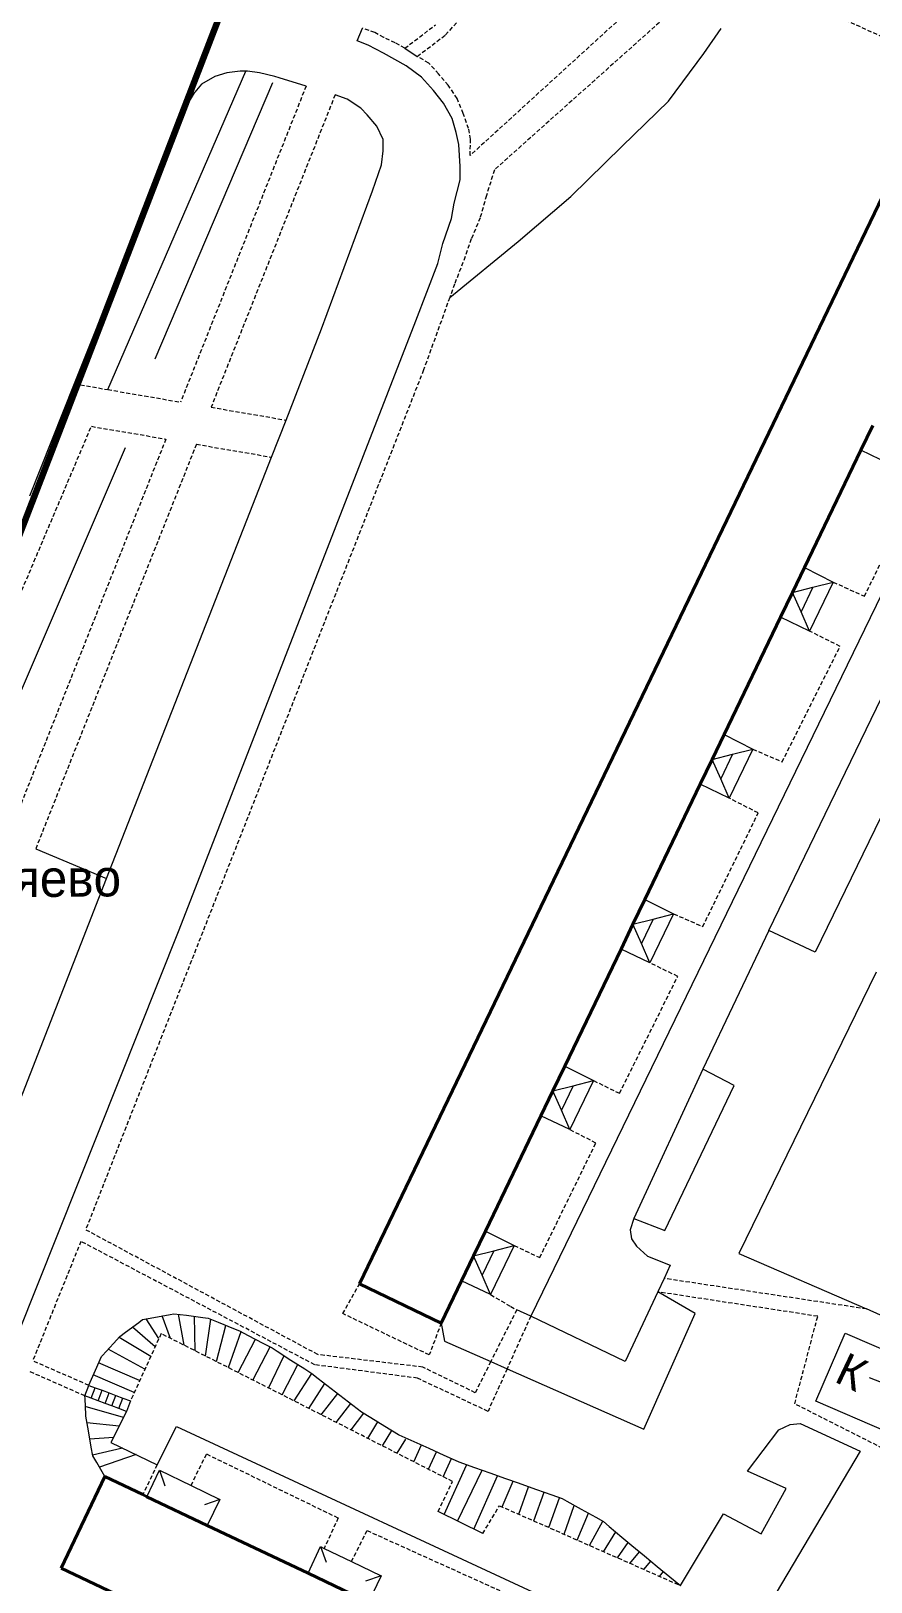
# Model space of a CAD drawing. Extents: x 1000 to 4000, y -5000 to -1000.
# Drawn here: x 1849.8 to 1952, y -2673.8 to -2485 of the extents above; entities that cross this region are included whole.
import ezdxf
from ezdxf.enums import TextEntityAlignment as Align

# ---------------------------------------------------------------- set-up
doc = ezdxf.new("R2010")
doc.units = 0
doc.header["$MEASUREMENT"] = 0
doc.linetypes.add('DASHED', pattern=[0.75, 0.5, -0.25])
for name, color, linetype in [('11', 7, 'CONTINUOUS'), ('16', 7, 'CONTINUOUS'), ('17', 7, 'CONTINUOUS'), ('24', 7, 'CONTINUOUS'), ('25', 7, 'CONTINUOUS'), ('36', 7, 'CONTINUOUS'), ('40', 7, 'CONTINUOUS'), ('5', 7, 'CONTINUOUS'), ('6', 7, 'CONTINUOUS'), ('7', 7, 'CONTINUOUS'), ('границы команд_1', 10, 'CONTINUOUS')]:
    doc.layers.add(name, color=color, linetype=linetype)
doc.styles.get("Standard").update_dxf_attribs({"font": 'txt', "height": 0.2})

msp = doc.modelspace()

# ---------------------------------------------------------------- linework, layer by layer
at = {"layer": '11', "color": 253, "linetype": 'Continuous', "lineweight": 0}
for p, q in [((1939.59, -2594.53), (1955.14, -2562.32)), ((1960.78, -2565.06), (1945.23, -2597.13)), ((1945.23, -2597.13), (1939.59, -2594.53)), ((1931.54, -2611.4), (1923.14, -2629.58)), ((1935.35, -2613.38), (1931.54, -2611.4)), ((1926.93, -2631.02), (1935.35, -2613.38)), ((1923.14, -2629.58), (1926.93, -2631.02)), ((1930.64, -2641.14), (1926.06, -2638.5)), ((1899.73, -2642.29), (1900.14, -2644.5)), ((1924.38, -2655.19), (1930.64, -2641.14)), ((1900.14, -2644.5), (1905.76, -2646.98)), ((1905.76, -2646.98), (1907.74, -2647.86)), ((1907.74, -2647.86), (1924.38, -2655.19))]:
    msp.add_line(p, q, dxfattribs=at)
at = {"layer": '16', "color": 253, "linetype": 'Continuous', "lineweight": 0}
for p, q in [((1945.3, -2651.79), (1948.89, -2643.51)), ((1948.89, -2643.51), (1957.52, -2647.25)), ((1951.79, -2648.9), (1955.25, -2650.26)), ((1953.93, -2655.53), (1945.3, -2651.79))]:
    msp.add_line(p, q, dxfattribs=at)
at = {"layer": '24', "color": 253, "linetype": 'DASHED', "lineweight": 0}
for p, q in [((1930.45, -2475.33), (1903.26, -2500.16)), ((1934.09, -2476.98), (1906.19, -2501.93)), ((1937.24, -2478.41), (1972.26, -2494.26)), ((1900.25, -2485.5), (1904.97, -2480.31)), ((1895.29, -2487.13), (1899.03, -2484.28)), ((1891.65, -2485.2), (1890.13, -2484.66)), ((1892.73, -2485.8), (1891.65, -2485.2)), ((1894.13, -2486.45), (1892.73, -2485.8)), ((1896.82, -2488.11), (1900.25, -2485.5)), ((1895.29, -2487.13), (1894.13, -2486.45)), ((1898.22, -2488.93), (1896.82, -2488.11)), ((1899.4, -2490.22), (1898.22, -2488.93)), ((1883.29, -2491.73), (1868.02, -2530.19)), ((1900.58, -2491.62), (1899.4, -2490.22)), ((1901.66, -2493.24), (1900.58, -2491.62)), ((1886.82, -2492.79), (1871.73, -2530.82)), ((1902.41, -2495.07), (1901.66, -2493.24)), ((1903.06, -2496.9), (1902.41, -2495.07)), ((1903.28, -2498.19), (1903.06, -2496.9)), ((1903.26, -2500.16), (1903.28, -2498.19)), ((1906.19, -2501.93), (1905.22, -2505.05)), ((1905.22, -2505.05), (1904.47, -2507.75)), ((1904.47, -2507.75), (1903.39, -2510.33)), ((1903.39, -2510.33), (1902.64, -2512.49)), ((1902.64, -2512.49), (1901.35, -2515.82)), ((1901.35, -2515.82), (1900.76, -2517.46)), ((1900.76, -2517.46), (1897.58, -2526.28)), ((1897.58, -2526.28), (1856.47, -2630.94)), ((1855.08, -2527.97), (1859.17, -2528.67)), ((1859.17, -2528.67), (1868.02, -2530.19)), ((1871.73, -2530.82), (1880.85, -2532.38)), ((1837.59, -2579.32), (1857.17, -2533.14)), ((1857.17, -2533.14), (1866.23, -2534.69)), ((1866.23, -2534.69), (1847, -2583.14)), ((1869.94, -2535.32), (1850.39, -2584.57)), ((1869.94, -2535.32), (1879.08, -2536.89)), ((1951.21, -2553.83), (1958.14, -2539.68)), ((1947.4, -2552.1), (1951.21, -2553.83)), ((1941.2, -2573.99), (1948.25, -2559.93)), ((1948.25, -2559.93), (1944.53, -2558.07)), ((1937.64, -2572.43), (1941.2, -2573.99)), ((1938.3, -2580.2), (1934.77, -2578.4)), ((1931.55, -2594.03), (1938.3, -2580.2)), ((1928, -2592.49), (1931.55, -2594.03)), ((1928.5, -2600.1), (1925.12, -2598.46)), ((1921.42, -2614.32), (1928.5, -2600.1)), ((1918.25, -2612.78), (1921.42, -2614.32)), ((1918.54, -2620.38), (1915.38, -2618.75)), ((1911.72, -2634.32), (1918.54, -2620.38)), ((1884.71, -2646.13), (1856.47, -2630.94)), ((1855.89, -2632.35), (1850.03, -2646.89)), ((1884.34, -2647.37), (1855.89, -2632.35)), ((1908.6, -2632.86), (1911.72, -2634.32)), ((1951.46, -2640.58), (1926.83, -2636.86)), ((1887.75, -2641.14), (1889.79, -2637.52)), ((1905.73, -2638.83), (1908.18, -2640.28)), ((1945.53, -2641.47), (1926.06, -2638.5)), ((1908.91, -2640.69), (1905.76, -2646.98)), ((1908.18, -2640.28), (1908.91, -2640.69)), ((1898.27, -2646.18), (1887.75, -2641.14)), ((1899.73, -2642.29), (1898.27, -2646.18)), ((1910.62, -2641.44), (1907.74, -2647.86)), ((1942.73, -2652.12), (1945.53, -2641.47)), ((1865.65, -2643.58), (1861.92, -2651.77)), ((1880.36, -2651.03), (1865.65, -2643.58)), ((1897.47, -2647.65), (1884.71, -2646.13)), ((1856.37, -2651.15), (1849.52, -2648.14)), ((1856.85, -2649.88), (1850.03, -2646.89)), ((1896.83, -2649), (1884.34, -2647.37)), ((1903.87, -2650.77), (1897.47, -2647.65)), ((1905.76, -2646.98), (1903.87, -2650.77)), ((1907.74, -2647.86), (1905.42, -2653.04)), ((1905.42, -2653.04), (1896.83, -2649)), ((1901.11, -2661.58), (1880.36, -2651.03)), ((1960.79, -2661.26), (1942.73, -2652.12)), ((1865.16, -2659.53), (1863.42, -2663.18)), ((1869.29, -2662.05), (1871.18, -2658.23)), ((1871.18, -2658.23), (1887.19, -2666.02)), ((1899.36, -2665.23), (1901.11, -2661.58)), ((1904.77, -2667.91), (1906.82, -2664.53)), ((1906.82, -2664.53), (1928.84, -2674.25)), ((1887.19, -2666.02), (1885.49, -2669.73)), ((1888.81, -2671.33), (1890.7, -2667.55)), ((1890.7, -2667.55), (1908.24, -2675.48))]:
    msp.add_line(p, q, dxfattribs=at)
at = {"layer": '24', "color": 253, "linetype": 'Continuous', "lineweight": 0}
for p, q in [((1889.51, -2486.22), (1890.13, -2484.66)), ((1890.84, -2486.74), (1889.51, -2486.22)), ((1892.71, -2487.7), (1890.84, -2486.74)), ((1895.47, -2489.25), (1892.71, -2487.7)), ((1895.29, -2487.13), (1896.82, -2488.11)), ((1875.27, -2489.93), (1873.64, -2490.1)), ((1875.95, -2489.93), (1875.27, -2489.93)), ((1876.16, -2489.93), (1875.95, -2489.93)), ((1877.62, -2490.1), (1876.16, -2489.93)), ((1897.34, -2490.63), (1895.47, -2489.25)), ((1870.56, -2491.48), (1869.75, -2492.45)), ((1872.18, -2490.58), (1870.56, -2491.48)), ((1873.64, -2490.1), (1872.18, -2490.58)), ((1879.49, -2490.58), (1877.62, -2490.1)), ((1880, -2490.74), (1879.49, -2490.58)), ((1883.29, -2491.73), (1880, -2490.74)), ((1898.8, -2492.26), (1897.34, -2490.63)), ((1869.67, -2492.53), (1868.29, -2494.87)), ((1869.75, -2492.45), (1869.67, -2492.53)), ((1888.29, -2493.33), (1886.82, -2492.79)), ((1889.96, -2494.41), (1888.29, -2493.33)), ((1900.02, -2493.8), (1898.8, -2492.26)), ((1901.07, -2495.67), (1900.02, -2493.8)), ((1868.29, -2494.87), (1855.08, -2527.97)), ((1890.7, -2495.22), (1889.96, -2494.41)), ((1891.91, -2496.6), (1890.7, -2495.22)), ((1901.56, -2497.38), (1901.07, -2495.67)), ((1892.65, -2498.22), (1891.91, -2496.6)), ((1901.88, -2498.84), (1901.56, -2497.38)), ((1892.65, -2499.61), (1892.65, -2498.22)), ((1902.05, -2501.52), (1901.88, -2498.84)), ((1891.35, -2504.46), (1892.48, -2501.32)), ((1892.48, -2501.32), (1892.65, -2499.61)), ((1901.32, -2505.99), (1902.05, -2503.15)), ((1902.05, -2503.15), (1902.05, -2501.52)), ((1978.31, -2502.08), (1910.62, -2641.44)), ((1885.18, -2521.29), (1891.35, -2504.46)), ((1900.99, -2507.86), (1901.32, -2505.99)), ((1899.93, -2510.87), (1900.99, -2507.86)), ((1899.31, -2513.32), (1899.93, -2510.87)), ((1896.63, -2520.32), (1899.31, -2513.32)), ((1867.86, -2594.44), (1896.63, -2520.32)), ((1880.85, -2532.38), (1885.18, -2521.29)), ((1855.08, -2527.97), (1849.62, -2541.65)), ((1879.08, -2536.89), (1880.85, -2532.38)), ((1859.02, -2588.2), (1879.08, -2536.89)), ((1850.39, -2584.57), (1859.02, -2588.2)), ((1837.56, -2643.1), (1859.02, -2588.2)), ((1817.09, -2721.64), (1867.86, -2594.44)), ((1939.59, -2594.53), (1931.54, -2611.4)), ((1923.14, -2629.58), (1922.7, -2630.96)), ((1922.7, -2630.96), (1922.86, -2632.03)), ((1922.86, -2632.03), (1923.47, -2632.94)), ((1923.47, -2632.94), (1924.84, -2634.16)), ((1924.84, -2634.16), (1927.58, -2635.23)), ((1927.58, -2635.23), (1926.83, -2636.86)), ((1926.83, -2636.86), (1926.06, -2638.5)), ((1926.06, -2638.5), (1922.09, -2646.99)), ((1910.62, -2641.44), (1908.91, -2640.69)), ((1956.26, -2642.74), (1951.46, -2640.58)), ((1922.09, -2646.99), (1910.62, -2641.44)), ((1861.44, -2653.04), (1859.55, -2656.85)), ((1865.16, -2659.53), (1867.51, -2654.9)), ((1867.51, -2654.9), (1947.8, -2692.14)), ((1859.55, -2656.85), (1865.16, -2659.53)), ((1904.77, -2667.91), (1899.36, -2665.23))]:
    msp.add_line(p, q, dxfattribs=at)
at = {"layer": '25', "color": 253, "linetype": 'Continuous', "lineweight": 0}
for p, q in [((1856.37, -2651.15), (1856.85, -2649.88)), ((1856.85, -2649.88), (1857.62, -2650.16)), ((1857.14, -2651.44), (1857.62, -2650.16)), ((1857.62, -2650.16), (1858.46, -2650.48)), ((1857.98, -2651.75), (1858.46, -2650.48)), ((1858.46, -2650.48), (1859.31, -2650.79)), ((1857.14, -2651.44), (1856.37, -2651.15)), ((1857.98, -2651.75), (1857.14, -2651.44)), ((1858.83, -2652.07), (1857.98, -2651.75)), ((1858.83, -2652.07), (1859.31, -2650.79)), ((1859.67, -2652.38), (1858.83, -2652.07)), ((1859.31, -2650.79), (1860.15, -2651.11)), ((1859.67, -2652.38), (1860.15, -2651.11)), ((1860.51, -2652.7), (1859.67, -2652.38)), ((1860.15, -2651.11), (1860.99, -2651.42)), ((1860.51, -2652.7), (1860.99, -2651.42)), ((1860.99, -2651.42), (1861.92, -2651.77)), ((1861.92, -2651.77), (1861.44, -2653.04)), ((1861.44, -2653.04), (1860.51, -2652.7))]:
    msp.add_line(p, q, dxfattribs=at)
at = {"layer": '36', "color": 253, "linetype": 'Continuous', "lineweight": 0}
for p, q in [((1861.32, -2643.42), (1862.92, -2642.22)), ((1864.93, -2645.18), (1862.15, -2642.79)), ((1862.92, -2642.22), (1863.4, -2641.85)), ((1863.4, -2641.85), (1864.77, -2641.6)), ((1865.38, -2644.18), (1863.82, -2641.78)), ((1864.77, -2641.6), (1866.74, -2641.24)), ((1866.81, -2644.17), (1865.76, -2641.42)), ((1866.74, -2641.24), (1867.21, -2641.16)), ((1867.21, -2641.16), (1868.72, -2641.35)), ((1868.44, -2644.99), (1867.75, -2641.23)), ((1868.72, -2641.35), (1870.71, -2641.6)), ((1869.81, -2645.68), (1869.71, -2641.47)), ((1870.71, -2641.6), (1871.36, -2641.68)), ((1871.05, -2646.32), (1871.69, -2641.81)), ((1871.36, -2641.68), (1872.6, -2642.19)), ((1872.38, -2646.99), (1873.53, -2642.57)), ((1872.6, -2642.19), (1874.45, -2642.95)), ((1874.45, -2642.95), (1875.17, -2643.24)), ((1858.5, -2646.24), (1859.86, -2644.77)), ((1859.86, -2644.77), (1860.64, -2643.93)), ((1864.38, -2646.38), (1860.54, -2644.04)), ((1860.64, -2643.93), (1861.32, -2643.42)), ((1873.83, -2647.72), (1875.38, -2643.32)), ((1875.02, -2648.33), (1877.14, -2644.27)), ((1875.17, -2643.24), (1876.26, -2643.81)), ((1876.26, -2643.81), (1878.03, -2644.73)), ((1878.03, -2644.73), (1879.14, -2645.31)), ((1857.65, -2648.04), (1858.39, -2646.35)), ((1858.39, -2646.35), (1858.5, -2646.24)), ((1863.67, -2647.92), (1859.2, -2645.48)), ((1876.81, -2649.23), (1878.91, -2645.19)), ((1878.71, -2650.2), (1880.62, -2646.26)), ((1879.14, -2645.31), (1879.77, -2645.72)), ((1879.77, -2645.72), (1881.45, -2646.8)), ((1856.85, -2649.87), (1857.65, -2648.04)), ((1862.38, -2650.76), (1857.38, -2648.58)), ((1863.04, -2649.3), (1858.05, -2647.12)), ((1880.37, -2651.03), (1882.29, -2647.34)), ((1881.45, -2646.8), (1883.13, -2647.88)), ((1881.82, -2651.77), (1883.97, -2648.42)), ((1883.13, -2647.88), (1883.99, -2648.43)), ((1883.99, -2648.43), (1884.77, -2649.03)), ((1883.61, -2652.68), (1885.56, -2649.64)), ((1884.77, -2649.03), (1886.35, -2650.25)), ((1886.35, -2650.25), (1887.93, -2651.47)), ((1856.39, -2651.46), (1856.37, -2651.15)), ((1856.48, -2653.45), (1856.39, -2651.46)), ((1885.14, -2653.46), (1887.14, -2650.86)), ((1886.95, -2654.38), (1888.72, -2652.09)), ((1887.93, -2651.47), (1889.52, -2652.7)), ((1861.07, -2653.78), (1856.43, -2652.45)), ((1856.48, -2653.62), (1856.48, -2653.45)), ((1856.81, -2655.43), (1856.48, -2653.62)), ((1888.77, -2655.3), (1890.33, -2653.28)), ((1889.52, -2652.7), (1890.04, -2653.1)), ((1890.04, -2653.1), (1891.18, -2653.8)), ((1891.18, -2653.8), (1892.88, -2654.85)), ((1860.54, -2654.86), (1856.63, -2654.44)), ((1857.16, -2657.39), (1856.81, -2655.43)), ((1890.79, -2656.34), (1892.03, -2654.33)), ((1892.58, -2657.24), (1893.73, -2655.38)), ((1892.88, -2654.85), (1894.54, -2655.87)), ((1894.54, -2655.87), (1894.59, -2655.89)), ((1894.59, -2655.89), (1896.41, -2656.72)), ((1859.86, -2656.23), (1856.98, -2656.41)), ((1857.35, -2658.47), (1857.16, -2657.39)), ((1860.94, -2657.52), (1857.31, -2658.39)), ((1894.37, -2658.15), (1895.43, -2656.42)), ((1896.39, -2659.18), (1897.32, -2657.13)), ((1896.41, -2656.72), (1898.23, -2657.54)), ((1898.18, -2660.09), (1899.14, -2657.96)), ((1898.23, -2657.54), (1900.05, -2658.37)), ((1857.81, -2659.26), (1857.35, -2658.47)), ((1858.81, -2660.99), (1857.81, -2659.26)), ((1862.61, -2658.31), (1858.15, -2659.85)), ((1899.96, -2661), (1900.96, -2658.78)), ((1900.05, -2658.37), (1901.8, -2659.16)), ((1900.08, -2665.59), (1902.79, -2659.61)), ((1901.8, -2659.16), (1901.88, -2659.19)), ((1901.88, -2659.19), (1903.76, -2659.86)), ((1903.76, -2659.86), (1905.64, -2660.53)), ((1901.72, -2666.4), (1904.7, -2660.2)), ((1903.7, -2667.38), (1906.59, -2660.87)), ((1905.64, -2660.53), (1907.53, -2661.21)), ((1907.15, -2664.67), (1908.47, -2661.54)), ((1907.53, -2661.21), (1909.07, -2661.76)), ((1909.07, -2661.76), (1909.41, -2661.88)), ((1909.16, -2665.56), (1910.35, -2662.22)), ((1909.41, -2661.88), (1911.3, -2662.55)), ((1911, -2666.37), (1912.24, -2662.88)), ((1911.3, -2662.55), (1913.18, -2663.22)), ((1912.83, -2667.18), (1914.12, -2663.55)), ((1913.18, -2663.22), (1914.43, -2663.66)), ((1914.43, -2663.66), (1915.02, -2663.99)), ((1914.67, -2667.99), (1915.92, -2664.48)), ((1915.02, -2663.99), (1916.77, -2664.95)), ((1916.26, -2668.7), (1917.65, -2665.44)), ((1916.77, -2664.95), (1918.52, -2665.92)), ((1917.76, -2669.36), (1919.4, -2666.4)), ((1918.52, -2665.92), (1919.45, -2666.43)), ((1919.45, -2666.43), (1920.16, -2667.04)), ((1920.16, -2667.04), (1921.69, -2668.34)), ((1919.47, -2670.12), (1920.96, -2667.72)), ((1921.19, -2670.88), (1922.45, -2668.99)), ((1921.69, -2668.34), (1922.91, -2669.37)), ((1922.91, -2669.37), (1924.45, -2670.64)), ((1922.69, -2671.54), (1923.84, -2670.14)), ((1924.39, -2672.29), (1925.22, -2671.28)), ((1924.45, -2670.64), (1925.99, -2671.91)), ((1925.99, -2671.91), (1927.54, -2673.19)), ((1926.29, -2673.13), (1926.77, -2672.55)), ((1927.54, -2673.19), (1928.84, -2674.25))]:
    msp.add_line(p, q, dxfattribs=at)
at = {"layer": '40', "color": 253, "linetype": 'Continuous', "lineweight": 0}
for p, q in [((1931.66, -2487.75), (1933.79, -2484.7)), ((1927.39, -2493.55), (1931.66, -2487.75)), ((1859.17, -2528.67), (1875.95, -2489.93)), ((1864.91, -2524.94), (1879.25, -2491.28)), ((1921.75, -2499.05), (1927.39, -2493.55)), ((1915.49, -2505.16), (1921.75, -2499.05)), ((1909.09, -2510.65), (1915.49, -2505.16)), ((1900.76, -2517.46), (1909.09, -2510.65)), ((1843.76, -2576.64), (1861.32, -2535.73)), ((1952.66, -2599.59), (1935.92, -2633.84)), ((1935.92, -2633.84), (1951.46, -2640.58)), ((1936.98, -2660.31), (1940.79, -2655.27)), ((1940.79, -2655.27), (1942.17, -2654.66)), ((1942.17, -2654.66), (1943.39, -2654.51)), ((1943.39, -2654.51), (1950.71, -2657.87)), ((1950.71, -2657.87), (1940.49, -2675.12)), ((1941.71, -2662.45), (1936.98, -2660.31)), ((1938.66, -2667.94), (1941.71, -2662.45)), ((1928.84, -2674.25), (1934.08, -2665.5)), ((1934.08, -2665.5), (1938.66, -2667.94))]:
    msp.add_line(p, q, dxfattribs=at)
at = {"layer": '6', "color": 253, "linetype": 'Continuous', "lineweight": 40}
for p, q in [((1889.79, -2637.52), (1957.41, -2496.79)), ((1952.22, -2533.03), (1950.77, -2536.05)), ((1950.77, -2536.05), (1943.91, -2550.33)), ((1943.91, -2550.33), (1942.46, -2553.35)), ((1942.46, -2553.35), (1941.01, -2556.38)), ((1941.01, -2556.38), (1934.15, -2570.65)), ((1934.15, -2570.65), (1932.69, -2573.68)), ((1932.69, -2573.68), (1931.24, -2576.7)), ((1931.24, -2576.7), (1924.51, -2590.72)), ((1924.51, -2590.72), (1923.05, -2593.74)), ((1923.05, -2593.74), (1921.6, -2596.77)), ((1921.6, -2596.77), (1914.76, -2611.01)), ((1914.76, -2611.01), (1913.3, -2614.03)), ((1913.3, -2614.03), (1911.85, -2617.06)), ((1911.85, -2617.06), (1905.11, -2631.09)), ((1905.11, -2631.09), (1903.65, -2634.11)), ((1903.65, -2634.11), (1902.2, -2637.14)), ((1902.2, -2637.14), (1899.73, -2642.29)), ((1899.73, -2642.29), (1889.79, -2637.52)), ((1853.51, -2672.11), (1858.81, -2660.99)), ((1858.81, -2660.99), (1863.42, -2663.18)), ((1863.42, -2663.18), (1863.92, -2663.43)), ((1863.92, -2663.43), (1871.27, -2666.92)), ((1871.27, -2666.92), (1883.52, -2672.75)), ((1936.79, -2711.77), (1853.51, -2672.11)), ((1883.52, -2672.75), (1890.86, -2676.25))]:
    msp.add_line(p, q, dxfattribs=at)
at = {"layer": '7', "color": 253, "linetype": 'Continuous', "lineweight": 0}
for p, q in [((1954.3, -2537.75), (1950.77, -2536.05)), ((1943.91, -2550.33), (1947.4, -2552.1)), ((1947.4, -2552.1), (1944.53, -2558.07)), ((1944.93, -2552.72), (1947.4, -2552.1)), ((1942.46, -2553.35), (1944.93, -2552.72)), ((1943.5, -2555.71), (1942.46, -2553.35)), ((1944.93, -2552.72), (1943.5, -2555.71)), ((1944.53, -2558.07), (1943.5, -2555.71)), ((1944.53, -2558.07), (1941.01, -2556.38)), ((1934.15, -2570.65), (1937.64, -2572.43)), ((1932.69, -2573.68), (1935.16, -2573.05)), ((1935.16, -2573.05), (1933.73, -2576.04)), ((1937.64, -2572.43), (1934.77, -2578.4)), ((1935.16, -2573.05), (1937.64, -2572.43)), ((1933.73, -2576.04), (1932.69, -2573.68)), ((1934.77, -2578.4), (1931.24, -2576.7)), ((1934.77, -2578.4), (1933.73, -2576.04)), ((1924.51, -2590.72), (1928, -2592.49)), ((1923.05, -2593.74), (1925.52, -2593.12)), ((1924.09, -2596.1), (1923.05, -2593.74)), ((1925.52, -2593.12), (1924.09, -2596.1)), ((1928, -2592.49), (1925.12, -2598.46)), ((1925.52, -2593.12), (1928, -2592.49)), ((1925.12, -2598.46), (1921.6, -2596.77)), ((1925.12, -2598.46), (1924.09, -2596.1)), ((1914.76, -2611.01), (1918.25, -2612.78)), ((1918.25, -2612.78), (1915.38, -2618.75)), ((1915.78, -2613.41), (1918.25, -2612.78)), ((1913.3, -2614.03), (1915.78, -2613.41)), ((1914.34, -2616.39), (1913.3, -2614.03)), ((1915.78, -2613.41), (1914.34, -2616.39)), ((1915.38, -2618.75), (1914.34, -2616.39)), ((1915.38, -2618.75), (1911.85, -2617.06)), ((1905.11, -2631.09), (1908.6, -2632.86)), ((1903.65, -2634.11), (1906.13, -2633.49)), ((1906.13, -2633.49), (1904.69, -2636.47)), ((1908.6, -2632.86), (1905.73, -2638.83)), ((1906.13, -2633.49), (1908.6, -2632.86)), ((1904.69, -2636.47), (1903.65, -2634.11)), ((1905.73, -2638.83), (1902.2, -2637.14)), ((1905.73, -2638.83), (1904.69, -2636.47)), ((1863.92, -2663.43), (1865.45, -2660.2)), ((1865.45, -2660.2), (1866.12, -2662.09)), ((1865.45, -2660.2), (1869.29, -2662.05)), ((1869.29, -2662.05), (1872.81, -2663.75)), ((1872.81, -2663.75), (1870.92, -2664.41)), ((1872.81, -2663.75), (1871.27, -2666.92)), ((1883.52, -2672.75), (1885.05, -2669.51)), ((1885.05, -2669.51), (1885.72, -2671.4)), ((1885.05, -2669.51), (1885.49, -2669.73)), ((1885.49, -2669.73), (1888.81, -2671.33)), ((1888.81, -2671.33), (1892.41, -2673.06)), ((1892.41, -2673.06), (1890.52, -2673.72)), ((1892.41, -2673.06), (1890.86, -2676.25))]:
    msp.add_line(p, q, dxfattribs=at)
at = {"layer": 'границы команд_1', "color": 6, "lineweight": 100}
msp.add_lwpolyline([(1963.4, -2288.16), (2704.48, -2703.65), (2532.48, -3033.92), (2506.23, -3048.96), (2486.41, -3056.28), (1781.42, -2720.03), (1883.34, -2455.8)], close=True, dxfattribs=at)

# ---------------------------------------------------------------- texts
at = {"layer": '17', "color": 253, "linetype": 'Continuous', "lineweight": 0}
msp.add_text('К', height=4, rotation=334.5652, dxfattribs=at).set_placement((1949.66, -2648.23), align=Align.MIDDLE)
at = {"layer": '5', "color": 253, "linetype": 'Continuous', "lineweight": 0}
msp.add_text('Беляево', height=4.5, rotation=0.4807, dxfattribs=at).set_placement((1848.8, -2588.23), align=Align.MIDDLE)

doc.saveas('drawing.dxf')
